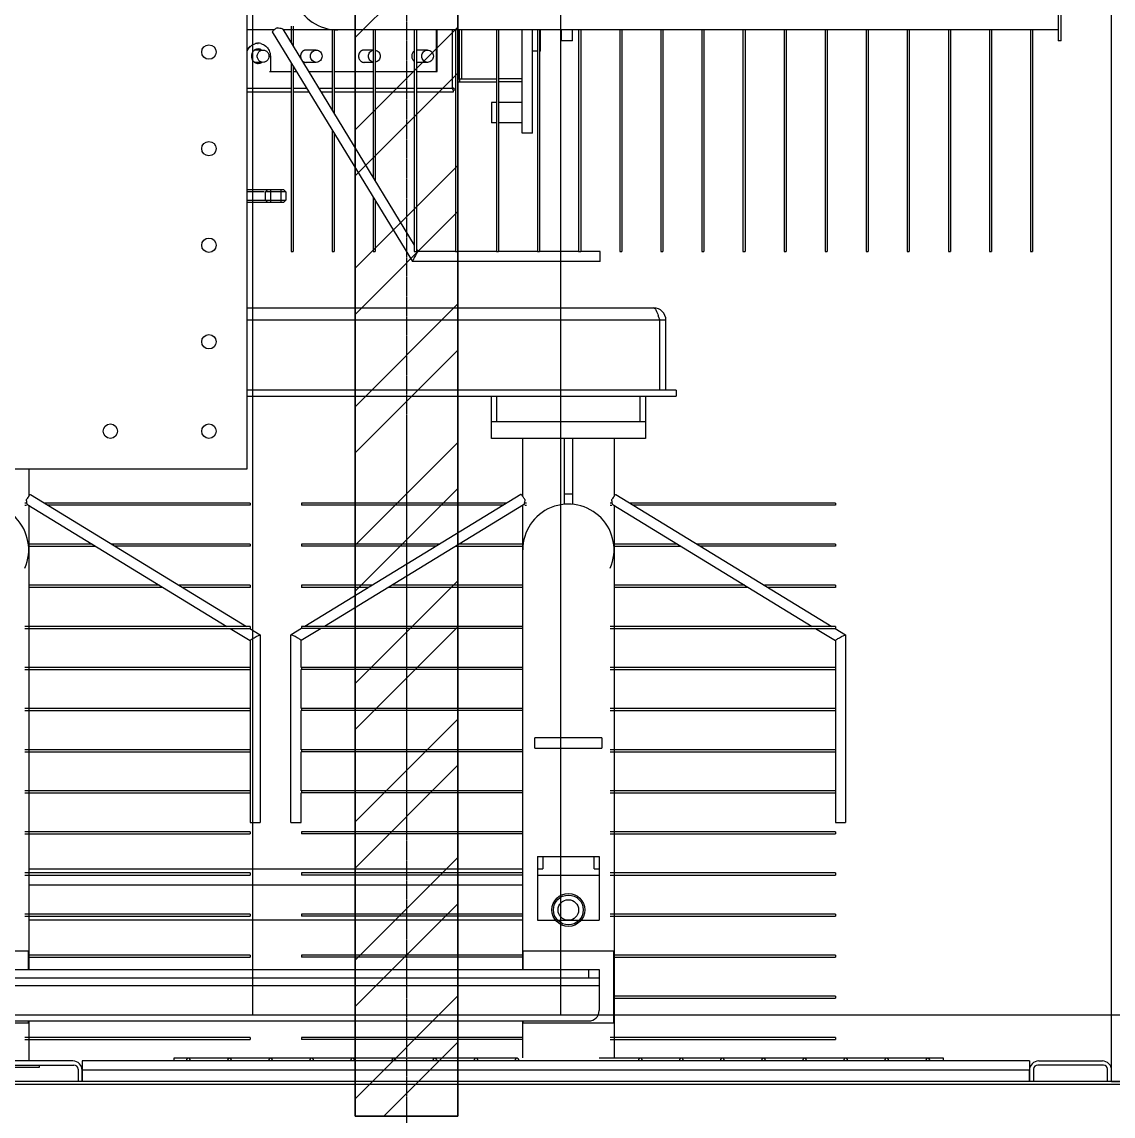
# Model space of a CAD drawing. Header units: millimetres. Extents: x 32496 to 166256, y 3504 to 23939.
# Drawn here: x 98725 to 99788, y 6319 to 7384 of the extents above; entities that cross this region are included whole.
import ezdxf

# ---------------------------------------------------------------- set-up
doc = ezdxf.new("R2010")
doc.units = ezdxf.units.MM
doc.linetypes.add('CENTER', pattern=[50.8, 31.75, -6.35, 6.35, -6.35])
doc.layers.get('0').update_dxf_attribs({"lineweight": 35})
for name, color, linetype in [('FG-S100X100-2232_0', 7, 'Continuous'), ('FG-S80-40-2519_0', 7, 'Continuous'), ('FG-S80-40-922_5_0', 7, 'Continuous'), ('S04S0230_0', 7, 'Continuous'), ('YBM-26-03_3_MIR_0', 7, 'Continuous'), ('变压器模型_1__0', 7, 'Continuous')]:
    doc.layers.add(name, color=color, linetype=linetype)

# ---------------------------------------------------------------- blocks, each defined once
blk = doc.blocks.new('etryt5rte')
at = {"color": 2, "linetype": 'CENTER', "lineweight": -3, "ltscale": 0.01}
for p, q in [((71002.7, -53516.7), (71002.7, -56425.5)), ((70952.7, -53717.9), (70952.7, -56055.9))]:
    blk.add_line(p, q, dxfattribs=at)
at = {"color": 2}
for p, q in [((70952.7, -53717.9), (70952.7, -56055.9)), ((71052.7, -53717.9), (71052.7, -56055.9)), ((71052.7, -56055.9), (71052.7, -53717.9)), ((70952.7, -55006.2), (71052.7, -54906.2)), ((70952.7, -55096), (71052.7, -54996)), ((70952.7, -55140.9), (71052.7, -55040.9)), ((70952.7, -55230.7), (71052.7, -55130.7)), ((70952.7, -55275.6), (71052.7, -55175.6)), ((70952.7, -55365.5), (71052.7, -55265.5)), ((70952.7, -55410.4), (71052.7, -55310.4)), ((70952.7, -55500.2), (71052.7, -55400.2)), ((70952.7, -55545.1), (71052.7, -55445.1)), ((70952.7, -55634.9), (71052.7, -55534.9)), ((70952.7, -55679.8), (71052.7, -55579.8)), ((70952.7, -55769.6), (71052.7, -55669.6)), ((70952.7, -55814.5), (71052.7, -55714.5)), ((70952.7, -55904.3), (71052.7, -55804.3)), ((70952.7, -55949.2), (71052.7, -55849.2)), ((70952.7, -56039), (71052.7, -55939)), ((70980.7, -56055.9), (71052.7, -55983.9)), ((70952.7, -56055.9), (71052.7, -56055.9))]:
    blk.add_line(p, q, dxfattribs=at)
at = {"color": 2, "lineweight": -3}
for p, q in [((70852.7, -53816.9), (70852.7, -55957)), ((71152.7, -53816.9), (71152.7, -55957)), ((64002.7, -55957.5), (75894.6, -55957.5))]:
    blk.add_line(p, q, dxfattribs=at)
blk = doc.blocks.new('gtrytrgtrr')
at = {"layer": 'FG-S100X100-2232_0', "color": 7, "linetype": 'Continuous'}
for q in [(68009.3, -72451.3), (68109.3, -74723.3)]:
    blk.add_line((68009.3, -74723.3), q, dxfattribs=at)
at = {"layer": 'FG-S80-40-2519_0', "color": 7, "linetype": 'Continuous'}
for p, q in [((66934.8, -74707.3), (66998.8, -74707.3)), ((66997.8, -74703.3), (66935.8, -74703.3)), ((67002.8, -74711.3), (67002.8, -74723.3)), ((67006.8, -74723.3), (67006.8, -74712.3)), ((67929.3, -74723.3), (67929.3, -74712.3)), ((67933.3, -74711.3), (67933.3, -74723.3)), ((68001.3, -74707.3), (67937.3, -74707.3)), ((67938.3, -74703.3), (68000.3, -74703.3)), ((68005.3, -74723.3), (68005.3, -74711.3))]:
    blk.add_line(p, q, dxfattribs=at)
for centre, radius, start, end in [((66997.8, -74712.3), 9, 0, 90), ((66998.8, -74711.3), 4, 0, 90), ((67938.3, -74712.3), 9, 90, 180), ((67937.3, -74711.3), 4, 90, 180), ((68000.3, -74712.3), 9, 0, 90), ((68001.3, -74711.3), 4, 0, 90)]:
    blk.add_arc(centre, radius, start, end, dxfattribs=at)
at = {"layer": 'FG-S80-40-922_5_0', "color": 7, "linetype": 'Continuous'}
for p, q in [((67929.3, -74703.3), (67006.8, -74703.3)), ((67006.8, -74703.3), (67006.8, -74723.3)), ((67929.3, -74703.3), (67929.3, -74723.3))]:
    blk.add_line(p, q, dxfattribs=at)
at = {"layer": 'FG-S80-40-922_5_0', "color": 9, "linetype": 'Continuous'}
blk.add_line((67929.3, -74712.3), (67006.8, -74712.3), dxfattribs=at)
at = {"layer": 'S04S0230_0', "color": 7, "linetype": 'Continuous'}
blk.add_line((72186.3, -74723.3), (60350.3, -74723.3), dxfattribs=at)
at = {"layer": 'S04S0230_0', "color": 9, "linetype": 'Continuous'}
blk.add_line((72186.3, -74726.3), (60350.3, -74726.3), dxfattribs=at)
at = {"layer": 'YBM-26-03_3_MIR_0', "color": 7, "linetype": 'Continuous'}
for p, q in [((67096.3, -74700.3), (67430.3, -74700.3)), ((67096.3, -74703.3), (67096.3, -74700.3)), ((67510.3, -74700.3), (67845.3, -74700.3)), ((67845.3, -74700.3), (67845.3, -74703.3))]:
    blk.add_line(p, q, dxfattribs=at)
for centre in [(67110.3, -74701.8), (67150.3, -74701.8), (67190.3, -74701.8), (67230.3, -74701.8), (67270.3, -74701.8), (67310.3, -74701.8), (67350.3, -74701.8), (67390.3, -74701.8), (67430.3, -74701.8), (67550.3, -74701.8), (67590.3, -74701.8), (67630.3, -74701.8), (67670.3, -74701.8), (67710.3, -74701.8), (67750.3, -74701.8), (67790.3, -74701.8), (67830.3, -74701.8)]:
    blk.add_circle(centre, 1.5, dxfattribs=at)
at = {"layer": '变压器模型_1__0', "color": 6, "linetype": 'Continuous'}
for p, q in [((67167.3, -73582.3), (67167.3, -74127.3)), ((67957.3, -73600.3), (67957.3, -73710.3)), ((67960.3, -73710.3), (67960.3, -73600.3)), ((67193.7, -73699.8), (67167.3, -73699.8)), ((67192, -73701.5), (67328.4, -73925.2)), ((67202.1, -73699), (67330.3, -73909.1)), ((67957.3, -73699.8), (67202.1, -73699.8)), ((67210.3, -73696), (67210.3, -73712.4)), ((67212.3, -73696), (67212.3, -73715.7)), ((67250.3, -73699.8), (67250.3, -73778)), ((67252.3, -73699.2), (67252.3, -73781.2)), ((67290.3, -73699.8), (67290.3, -73843.5)), ((67292.3, -73699.8), (67292.3, -73846.8)), ((67330.3, -73699.8), (67330.3, -73915.3)), ((67332.3, -73699.8), (67332.3, -73915.3)), ((67351.9, -73740.3), (67351.9, -73699.8)), ((67352.6, -73740.3), (67352.6, -73699.8)), ((67370.3, -73699.8), (67370.3, -73915.3)), ((67372.3, -73699.8), (67372.3, -73915.3)), ((67410.3, -73699.8), (67410.3, -73915.3)), ((67412.3, -73699.8), (67412.3, -73915.3)), ((67435.3, -73800.3), (67435.3, -73699.8)), ((67445.3, -73800.3), (67445.3, -73699.8)), ((67450.3, -73699.8), (67450.3, -73915.3)), ((67452.3, -73699.8), (67452.3, -73915.3)), ((67453.3, -73720.3), (67453.3, -73699.8)), ((67473.3, -73700.3), (67473.3, -73710.3)), ((67484.3, -73710.3), (67484.3, -73700.3)), ((67490.3, -73699.8), (67490.3, -73915.3)), ((67492.3, -73699.8), (67492.3, -73915.3)), ((67530.3, -73699.8), (67530.3, -73915.3)), ((67532.3, -73699.8), (67532.3, -73915.3)), ((67570.3, -73699.8), (67570.3, -73915.3)), ((67572.3, -73699.8), (67572.3, -73915.3)), ((67610.3, -73699.8), (67610.3, -73915.3)), ((67612.3, -73699.8), (67612.3, -73915.3)), ((67650.3, -73699.8), (67650.3, -73915.3)), ((67652.3, -73699.8), (67652.3, -73915.3)), ((67690.3, -73699.8), (67690.3, -73915.3)), ((67692.3, -73699.8), (67692.3, -73915.3)), ((67730.3, -73699.8), (67730.3, -73915.3)), ((67732.3, -73699.8), (67732.3, -73915.3)), ((67770.3, -73699.8), (67770.3, -73915.3)), ((67772.3, -73699.8), (67772.3, -73915.3)), ((67810.3, -73699.8), (67810.3, -73915.3)), ((67812.3, -73699.8), (67812.3, -73915.3)), ((67850.3, -73699.8), (67850.3, -73915.3)), ((67852.3, -73699.8), (67852.3, -73915.3)), ((67890.3, -73699.8), (67890.3, -73915.3)), ((67892.3, -73699.8), (67892.3, -73915.3)), ((67930.3, -73699.8), (67930.3, -73915.3)), ((67932.3, -73699.8), (67932.3, -73915.3)), ((67484.3, -73710.3), (67473.3, -73710.3)), ((67960.3, -73710.3), (67957.3, -73710.3)), ((67181, -73719.3), (67174.9, -73719.3)), ((67177.6, -73712.8), (67178.3, -73712.8)), ((67177.6, -73718.3), (67178.3, -73718.3)), ((67234.8, -73719.3), (67225.1, -73719.3)), ((67290.3, -73719.3), (67281.6, -73719.3)), ((67343.1, -73719.3), (67333.4, -73719.3)), ((67450.3, -73720.3), (67445.3, -73720.3)), ((67453.3, -73720.3), (67452.3, -73720.3)), ((67181, -73731.3), (67174.9, -73731.3)), ((67177.6, -73732.3), (67178.3, -73732.3)), ((67190.1, -73725.3), (67190.1, -73740.3)), ((67210.3, -73731.5), (67210.3, -73915.3)), ((67234.8, -73731.3), (67225.1, -73731.3)), ((67290.3, -73731.3), (67281.6, -73731.3)), ((67343.1, -73731.3), (67333.4, -73731.3)), ((67189.4, -73740.3), (67210.3, -73740.3)), ((67212.3, -73734.8), (67212.3, -73915.3)), ((67212.3, -73740.3), (67215.6, -73740.3)), ((67227.3, -73740.3), (67250.3, -73740.3)), ((67252.3, -73740.3), (67290.3, -73740.3)), ((67292.3, -73740.3), (67330.3, -73740.3)), ((67332.3, -73740.3), (67352.6, -73740.3)), ((67372.3, -73747.3), (67410.3, -73747.3)), ((67372.3, -73750.3), (67410.3, -73750.3)), ((67374.3, -73747.3), (67374.3, -73750.3)), ((67435.3, -73747.3), (67412.3, -73747.3)), ((67435.3, -73750.3), (67412.3, -73750.3)), ((67210.3, -73760.3), (67167.3, -73760.3)), ((67227.8, -73760.3), (67212.3, -73760.3)), ((67250.3, -73760.3), (67239.5, -73760.3)), ((67290.3, -73760.3), (67252.3, -73760.3)), ((67330.3, -73760.3), (67292.3, -73760.3)), ((67368.2, -73760.3), (67332.3, -73760.3)), ((67370.1, -73758.3), (67368.2, -73758.3)), ((67368.2, -73759.9), (67368.2, -73760.3)), ((67410.3, -73770.3), (67405.3, -73770.3)), ((67405.3, -73770.3), (67405.3, -73790.3)), ((67435.3, -73770.3), (67412.3, -73770.3)), ((67250.3, -73797.1), (67250.3, -73915.3)), ((67410.3, -73790.3), (67405.3, -73790.3)), ((67435.3, -73790.3), (67412.3, -73790.3)), ((67252.3, -73800.4), (67252.3, -73915.3)), ((67445.3, -73800.3), (67435.3, -73800.3)), ((67203.3, -73855.3), (67167.3, -73855.3)), ((67184.1, -73857.3), (67167.3, -73857.3)), ((67185.3, -73857.3), (67187.3, -73855.3)), ((67205.3, -73857.3), (67185.3, -73857.3)), ((67185.3, -73865.3), (67185.3, -73857.3)), ((67205.3, -73857.3), (67203.3, -73855.3)), ((67205.3, -73857.3), (67205.3, -73865.3)), ((67167.3, -73865.3), (67205.3, -73865.3)), ((67167.3, -73867.3), (67203.3, -73867.3)), ((67185.3, -73865.3), (67187.3, -73867.3)), ((67205.3, -73865.3), (67203.3, -73867.3)), ((67290.3, -73862.7), (67290.3, -73915.3)), ((67292.3, -73865.9), (67292.3, -73915.3)), ((67333, -73913.6), (67334.1, -73915.4)), ((67210.3, -73915.3), (67212.3, -73915.3)), ((67250.3, -73915.3), (67252.3, -73915.3)), ((67290.3, -73915.3), (67292.3, -73915.3)), ((67328.4, -73925.2), (67328.5, -73925.3)), ((67511.3, -73925.3), (67328.5, -73925.3)), ((67330.3, -73915.3), (67332.3, -73915.3)), ((67370.3, -73915.3), (67334, -73915.3)), ((67334.1, -73915.4), (67334.1, -73915.3)), ((67370.3, -73915.3), (67372.3, -73915.3)), ((67410.3, -73915.3), (67372.3, -73915.3)), ((67410.3, -73915.3), (67412.3, -73915.3)), ((67450.3, -73915.3), (67412.3, -73915.3)), ((67450.3, -73915.3), (67452.3, -73915.3)), ((67490.3, -73915.3), (67452.3, -73915.3)), ((67490.3, -73915.3), (67492.3, -73915.3)), ((67511.3, -73915.3), (67492.3, -73915.3)), ((67511.3, -73925.3), (67511.3, -73915.3)), ((67530.3, -73915.3), (67532.3, -73915.3)), ((67570.3, -73915.3), (67572.3, -73915.3)), ((67610.3, -73915.3), (67612.3, -73915.3)), ((67650.3, -73915.3), (67652.3, -73915.3)), ((67690.3, -73915.3), (67692.3, -73915.3)), ((67730.3, -73915.3), (67732.3, -73915.3)), ((67770.3, -73915.3), (67772.3, -73915.3)), ((67810.3, -73915.3), (67812.3, -73915.3)), ((67850.3, -73915.3), (67852.3, -73915.3)), ((67890.3, -73915.3), (67892.3, -73915.3)), ((67930.3, -73915.3), (67932.3, -73915.3)), ((67167.3, -73970.3), (67563.3, -73970.3)), ((67575.3, -73982.3), (67569.3, -73982.3)), ((67569.3, -74050.3), (67569.3, -73982.3)), ((67575.3, -74050.3), (67575.3, -73982.3)), ((67585.3, -74050.3), (67167.3, -74050.3)), ((67585.3, -74050.3), (67585.3, -74056.3)), ((67167.3, -74056.3), (67585.3, -74056.3)), ((67405.3, -74097.3), (67405.3, -74056.3)), ((67555.3, -74056.3), (67555.3, -74097.3)), ((67555.3, -74081.3), (67405.3, -74081.3)), ((67555.3, -74097.3), (67405.3, -74097.3)), ((67435.8, -74153.7), (67435.8, -74097.3)), ((67476.3, -74097.3), (67476.3, -74161.3)), ((67484.3, -74097.3), (67484.3, -74161.3)), ((67524.8, -74097.3), (67524.8, -74153.7)), ((67167.3, -74127.3), (64373.3, -74127.3)), ((66954.8, -74127.3), (66954.8, -74153.7)), ((66956.5, -74152), (67166.8, -74280.3)), ((67434.1, -74152), (67223.7, -74280.3)), ((67476.3, -74151.3), (67484.3, -74151.3)), ((67526.5, -74152), (67736.8, -74280.3)), ((66952.6, -74160.3), (66951, -74160.3)), ((66951, -74162.3), (66952.7, -74162.3)), ((66953.9, -74162.1), (67147.7, -74280.3)), ((66954.8, -74162.3), (66954.8, -74614.3)), ((67170.3, -74160.3), (66970.1, -74160.3)), ((67170.3, -74162.3), (66973.3, -74162.3)), ((67170.3, -74160.3), (67170.3, -74162.3)), ((67420.5, -74160.3), (67220.3, -74160.3)), ((67220.3, -74160.3), (67220.3, -74162.3)), ((67417.2, -74162.3), (67220.3, -74162.3)), ((67436.6, -74162.1), (67242.8, -74280.3)), ((67435.8, -74614.3), (67435.8, -74162.3)), ((67439.5, -74160.3), (67437.8, -74160.3)), ((67438, -74162.3), (67439.5, -74162.3)), ((67522.6, -74160.3), (67521, -74160.3)), ((67521, -74162.3), (67522.7, -74162.3)), ((67523.9, -74162.1), (67717.7, -74280.3)), ((67524.8, -74162.3), (67524.8, -74700.3)), ((67740.3, -74160.3), (67540.1, -74160.3)), ((67740.3, -74162.3), (67543.3, -74162.3)), ((67740.3, -74160.3), (67740.3, -74162.3)), ((66954.2, -74202.3), (67019.8, -74202.3)), ((67016.5, -74200.3), (66954.8, -74200.3)), ((67170.3, -74200.3), (67035.6, -74200.3)), ((67170.3, -74202.3), (67038.9, -74202.3)), ((67170.3, -74200.3), (67170.3, -74202.3)), ((67354.9, -74200.3), (67220.3, -74200.3)), ((67220.3, -74200.3), (67220.3, -74202.3)), ((67351.6, -74202.3), (67220.3, -74202.3)), ((67370.7, -74202.3), (67436.3, -74202.3)), ((67435.8, -74200.3), (67374, -74200.3)), ((67524.2, -74202.3), (67589.8, -74202.3)), ((67586.5, -74200.3), (67524.8, -74200.3)), ((67740.3, -74200.3), (67605.6, -74200.3)), ((67740.3, -74202.3), (67608.9, -74202.3)), ((67740.3, -74200.3), (67740.3, -74202.3)), ((67082.1, -74240.3), (66954.8, -74240.3)), ((67085.4, -74242.3), (66954.8, -74242.3)), ((67170.3, -74240.3), (67101.2, -74240.3)), ((67170.3, -74242.3), (67104.5, -74242.3)), ((67170.3, -74240.3), (67170.3, -74242.3)), ((67289.3, -74240.3), (67220.3, -74240.3)), ((67220.3, -74240.3), (67220.3, -74242.3)), ((67286, -74242.3), (67220.3, -74242.3)), ((67435.8, -74242.3), (67305.1, -74242.3)), ((67435.8, -74240.3), (67308.4, -74240.3)), ((67652.1, -74240.3), (67524.8, -74240.3)), ((67655.4, -74242.3), (67524.8, -74242.3)), ((67740.3, -74240.3), (67671.2, -74240.3)), ((67740.3, -74242.3), (67674.5, -74242.3)), ((67740.3, -74240.3), (67740.3, -74242.3)), ((67170.3, -74280.3), (66951, -74280.3)), ((66951, -74282.3), (67170.3, -74282.3)), ((67151, -74282.3), (67170.4, -74294.1)), ((67170.2, -74282.3), (67180.2, -74288.5)), ((67170.3, -74280.3), (67170.3, -74282.3)), ((67220.4, -74282.3), (67210.3, -74288.5)), ((67239.5, -74282.3), (67220.1, -74294.1)), ((67435.8, -74280.3), (67220.3, -74280.3)), ((67220.3, -74280.3), (67220.3, -74282.3)), ((67435.8, -74282.3), (67220.3, -74282.3)), ((67740.3, -74280.3), (67521, -74280.3)), ((67521, -74282.3), (67740.3, -74282.3)), ((67721, -74282.3), (67740.4, -74294.1)), ((67740.2, -74282.3), (67750.2, -74288.5)), ((67740.3, -74280.3), (67740.3, -74282.3)), ((67170.4, -74294.1), (67170.3, -74294.1)), ((67170.3, -74294.1), (67170.3, -74320.3)), ((67180.2, -74288.5), (67180.3, -74288.5)), ((67180.3, -74288.5), (67180.3, -74471.3)), ((67210.2, -74471.3), (67210.2, -74288.5)), ((67210.3, -74288.5), (67210.2, -74288.5)), ((67220.1, -74294.1), (67220.2, -74294.1)), ((67220.2, -74320.3), (67220.2, -74294.1)), ((67740.4, -74294.1), (67740.3, -74294.1)), ((67740.3, -74294.1), (67740.3, -74320.3)), ((67750.2, -74288.5), (67750.3, -74288.5)), ((67750.3, -74288.5), (67750.3, -74471.3)), ((67170.3, -74320.3), (66951, -74320.3)), ((66951, -74322.3), (67170.3, -74322.3)), ((67170.3, -74320.3), (67170.3, -74322.3)), ((67170.3, -74322.3), (67170.3, -74360.3)), ((67220.2, -74360.3), (67220.2, -74322.3)), ((67435.8, -74320.3), (67220.3, -74320.3)), ((67220.3, -74320.3), (67220.3, -74322.3)), ((67435.8, -74322.3), (67220.3, -74322.3)), ((67740.3, -74320.3), (67521, -74320.3)), ((67521, -74322.3), (67740.3, -74322.3)), ((67740.3, -74320.3), (67740.3, -74322.3)), ((67740.3, -74322.3), (67740.3, -74360.3)), ((67170.3, -74360.3), (66951, -74360.3)), ((66951, -74362.3), (67170.3, -74362.3)), ((67170.3, -74360.3), (67170.3, -74362.3)), ((67170.3, -74362.3), (67170.3, -74400.3)), ((67220.2, -74400.3), (67220.2, -74362.3)), ((67435.8, -74360.3), (67220.3, -74360.3)), ((67220.3, -74360.3), (67220.3, -74362.3)), ((67435.8, -74362.3), (67220.3, -74362.3)), ((67740.3, -74360.3), (67521, -74360.3)), ((67521, -74362.3), (67740.3, -74362.3)), ((67740.3, -74360.3), (67740.3, -74362.3)), ((67740.3, -74362.3), (67740.3, -74400.3)), ((67512.8, -74388.8), (67447.8, -74388.8)), ((67447.8, -74398.8), (67447.8, -74388.8)), ((67512.8, -74388.8), (67512.8, -74398.8)), ((67170.3, -74400.3), (66951, -74400.3)), ((66951, -74402.3), (67170.3, -74402.3)), ((67170.3, -74400.3), (67170.3, -74402.3)), ((67170.3, -74402.3), (67170.3, -74440.3)), ((67220.2, -74440.3), (67220.2, -74402.3)), ((67435.8, -74400.3), (67220.3, -74400.3)), ((67220.3, -74400.3), (67220.3, -74402.3)), ((67435.8, -74402.3), (67220.3, -74402.3)), ((67447.8, -74398.8), (67512.8, -74398.8)), ((67740.3, -74400.3), (67521, -74400.3)), ((67521, -74402.3), (67740.3, -74402.3)), ((67740.3, -74400.3), (67740.3, -74402.3)), ((67740.3, -74402.3), (67740.3, -74440.3)), ((67170.3, -74440.3), (66951, -74440.3)), ((66951, -74442.3), (67170.3, -74442.3)), ((67170.3, -74440.3), (67170.3, -74442.3)), ((67170.3, -74442.3), (67170.3, -74471.3)), ((67220.2, -74471.3), (67220.2, -74442.3)), ((67435.8, -74440.3), (67220.3, -74440.3)), ((67220.3, -74440.3), (67220.3, -74442.3)), ((67435.8, -74442.3), (67220.3, -74442.3)), ((67740.3, -74440.3), (67521, -74440.3)), ((67521, -74442.3), (67740.3, -74442.3)), ((67740.3, -74440.3), (67740.3, -74442.3)), ((67740.3, -74442.3), (67740.3, -74471.3)), ((67170.3, -74471.3), (67180.3, -74471.3)), ((67210.2, -74471.3), (67220.2, -74471.3)), ((67740.3, -74471.3), (67750.3, -74471.3)), ((67170.3, -74480.3), (66951, -74480.3)), ((66951, -74482.3), (67170.3, -74482.3)), ((67170.3, -74480.3), (67170.3, -74482.3)), ((67435.8, -74480.3), (67220.3, -74480.3)), ((67220.3, -74480.3), (67220.3, -74482.3)), ((67435.8, -74482.3), (67220.3, -74482.3)), ((67740.3, -74480.3), (67521, -74480.3)), ((67521, -74482.3), (67740.3, -74482.3)), ((67740.3, -74480.3), (67740.3, -74482.3)), ((67450.3, -74504.3), (67510.3, -74504.3)), ((67450.3, -74504.3), (67450.3, -74566.3)), ((67510.3, -74504.3), (67510.3, -74566.3)), ((67170.3, -74520.3), (66951, -74520.3)), ((66954.8, -74516.3), (67435.8, -74516.3)), ((67170.3, -74520.3), (67170.3, -74522.3)), ((67435.8, -74520.3), (67220.3, -74520.3)), ((67220.3, -74520.3), (67220.3, -74522.3)), ((67450.3, -74516.3), (67455.3, -74516.3)), ((67505.3, -74516.3), (67510.3, -74516.3)), ((67740.3, -74520.3), (67521, -74520.3)), ((67740.3, -74520.3), (67740.3, -74522.3)), ((66951, -74522.3), (67170.3, -74522.3)), ((67435.8, -74522.3), (67220.3, -74522.3)), ((67450.3, -74522.3), (67510.3, -74522.3)), ((67521, -74522.3), (67740.3, -74522.3)), ((67170.3, -74560.3), (66951, -74560.3)), ((66951, -74562.3), (67170.3, -74562.3)), ((67170.3, -74560.3), (67170.3, -74562.3)), ((67435.8, -74560.3), (67220.3, -74560.3)), ((67220.3, -74560.3), (67220.3, -74562.3)), ((67435.8, -74562.3), (67220.3, -74562.3)), ((67740.3, -74560.3), (67521, -74560.3)), ((67521, -74562.3), (67740.3, -74562.3)), ((67740.3, -74560.3), (67740.3, -74562.3)), ((67435.8, -74566.3), (66954.8, -74566.3)), ((67450.3, -74566.3), (67467.8, -74566.3)), ((67470.2, -74566.3), (67490.4, -74566.3)), ((67492.7, -74566.3), (67510.3, -74566.3)), ((66954.3, -74596.3), (66866.3, -74596.3)), ((66954.3, -74596.3), (66954.3, -74614.3)), ((67524.3, -74596.3), (67436.3, -74596.3)), ((67436.3, -74614.3), (67436.3, -74596.3)), ((67524.3, -74596.3), (67524.3, -74666.3)), ((66954.3, -74602.3), (67170.3, -74602.3)), ((67170.3, -74600.3), (66954.8, -74600.3)), ((67170.3, -74600.3), (67170.3, -74602.3)), ((67435.8, -74600.3), (67220.3, -74600.3)), ((67220.3, -74600.3), (67220.3, -74602.3)), ((67435.8, -74602.3), (67220.3, -74602.3)), ((67524.3, -74602.3), (67740.3, -74602.3)), ((67740.3, -74600.3), (67524.8, -74600.3)), ((67740.3, -74600.3), (67740.3, -74602.3)), ((64030.3, -74614.3), (67510.3, -74614.3)), ((67510.3, -74614.3), (67510.3, -74654.3)), ((64030.3, -74622.3), (67510.3, -74622.3)), ((67524.3, -74642.3), (67740.3, -74642.3)), ((67740.3, -74640.3), (67524.8, -74640.3)), ((67740.3, -74640.3), (67740.3, -74642.3)), ((64040.3, -74664.3), (67500.3, -74664.3)), ((66866.3, -74666.3), (66954.3, -74666.3)), ((66954.3, -74664.3), (66954.3, -74666.3)), ((66954.8, -74664.3), (66954.8, -74703.3)), ((67435.8, -74700.3), (67435.8, -74664.3)), ((67436.3, -74666.3), (67436.3, -74664.3)), ((67436.3, -74666.3), (67524.3, -74666.3)), ((67170.3, -74680.3), (66951, -74680.3)), ((67170.3, -74680.3), (67170.3, -74682.3)), ((67435.8, -74680.3), (67220.3, -74680.3)), ((67220.3, -74680.3), (67220.3, -74682.3)), ((67740.3, -74680.3), (67521, -74680.3)), ((67740.3, -74680.3), (67740.3, -74682.3)), ((66951, -74682.3), (67170.3, -74682.3)), ((67435.8, -74682.3), (67220.3, -74682.3)), ((67521, -74682.3), (67740.3, -74682.3)), ((66931.3, -74709.3), (66965.3, -74709.3)), ((66965.3, -74709.3), (66965.3, -74707.3))]:
    blk.add_line(p, q, dxfattribs=at)
at = {"layer": '变压器模型_1__0', "color": 9, "linetype": 'Continuous'}
for p, q in [((67367.6, -73756.3), (67367.6, -73699.8)), ((67374.3, -73747.3), (67374.3, -73699.8)), ((67376.3, -73699.8), (67376.3, -73747.3)), ((67189.4, -73725.3), (67190.1, -73725.3)), ((67167.3, -73756.3), (67210.3, -73756.3)), ((67212.3, -73756.3), (67225.4, -73756.3)), ((67237, -73756.3), (67250.3, -73756.3)), ((67252.3, -73756.3), (67290.3, -73756.3)), ((67292.3, -73756.3), (67330.3, -73756.3)), ((67332.3, -73756.3), (67367.6, -73756.3)), ((67190.3, -73855.3), (67190.3, -73867.3)), ((67200.3, -73855.3), (67200.3, -73867.3)), ((67569.3, -73982.3), (67167.3, -73982.3)), ((67410.3, -74056.3), (67410.3, -74081.3)), ((67550.3, -74081.3), (67550.3, -74056.3)), ((67455.3, -74504.3), (67455.3, -74516.3)), ((67505.3, -74516.3), (67505.3, -74504.3)), ((67435.8, -74532.3), (66954.8, -74532.3)), ((67500.3, -74622.3), (67500.3, -74614.3)), ((67510.3, -74630.3), (64030.3, -74630.3))]:
    blk.add_line(p, q, dxfattribs=at)
at = {"layer": '变压器模型_1__0', "color": 6, "linetype": 'Continuous'}
for centre, radius in [((67130.3, -73721.3), 7), ((67130.3, -73815.3), 7), ((67130.3, -73909.3), 7), ((67130.3, -74003.3), 7), ((67034.3, -74090.3), 7), ((67130.3, -74090.3), 7), ((67480.3, -74556.3), 16), ((67480.3, -74556.3), 14.5), ((67480.3, -74556.3), 10)]:
    blk.add_circle(centre, radius, dxfattribs=at)
for centre, radius, start, end in [((67255.8, -73655.3), 44.5, 66.456, 270), ((67178.7, -73725.1), 6.99, 142.9708, 151.4002), ((67178.6, -73725.1), 6.88, 132.4293, 142.9816), ((67178.4, -73724.8), 6.56, 122.2786, 132.4264), ((67178.3, -73723.9), 11.1, 96.734, 103.413), ((67178.3, -73723.9), 11.2, 93.297, 96.7363), ((67178.3, -73724), 11.2, 90.0001, 93.2969), ((67178.3, -73723.9), 11.2, 76.6187, 89.9951), ((67177.9, -73724.7), 12, 43.2106, 50.2562), ((67225.1, -73724.8), 5.52, 101.3853, 110.7914), ((67281.6, -73724.8), 5.52, 101.3853, 110.7914), ((67178.7, -73725.4), 7, 208.1721, 217.0419), ((67178.6, -73725.5), 6.88, 217.031, 227.6039), ((67178.4, -73725.8), 6.55, 227.6045, 238.0872), ((67225.1, -73725.8), 5.52, 238.1861, 249.3352), ((67225.1, -73725.8), 5.52, 249.319, 258.6093), ((67281.6, -73725.8), 5.52, 238.1861, 249.3352), ((67281.6, -73725.8), 5.52, 249.319, 258.6093), ((67354.1, -73760.3), 14.1, 13.9113, 16.6697), ((67353.3, -73760.5), 14.9, 8.6806, 13.9422), ((67563.3, -73982.3), 12, 0, 90), ((67461.6, -74014.2), 112.3, 18.2999, 18.9887), ((66981, -74172.7), 32.4, 148.8551, 150.5947), ((67551, -74172.7), 32.4, 148.8551, 150.5947), ((66910.3, -74205.8), 44.5, 336.4554, 180), ((67480.3, -74205.8), 44.5, 336.4554, 180), ((67500.3, -74654.3), 10, 270, 0)]:
    blk.add_arc(centre, radius, start, end, dxfattribs=at)
for points, knots in [([(67192.7, -73700.6), (67192.5, -73700.7), (67192.2, -73701), (67192, -73701.4), (67192, -73701.5)], [0, 0, 0, 0, 0.645003, 1, 1, 1, 1]), ([(67196.7, -73697.8), (67195.9, -73698.2), (67194.8, -73698.9), (67193.8, -73699.6), (67193.6, -73699.8)], [0, 0, 0, 0, 0.768624, 1, 1, 1, 1]), ([(67196.7, -73697.8), (67197.6, -73697.8), (67199.2, -73697.9), (67200.8, -73698.2), (67201.4, -73698.5)], [0, 0, 0, 0, 0.560721, 1, 1, 1, 1]), ([(67201.4, -73698.5), (67201.5, -73698.5), (67201.8, -73698.6), (67202.1, -73698.8), (67202.1, -73699)], [0, 0, 0, 0, 0.365433, 1, 1, 1, 1]), ([(67178.1, -73728.3), (67177.6, -73727.4), (67177.1, -73725.3), (67177.6, -73723.2), (67178.1, -73722.3)], [0, 0, 0, 0, 0.499947, 1, 1, 1, 1]), ([(67178.1, -73722.3), (67178.6, -73721.4), (67180, -73719.9), (67182, -73719.3), (67183, -73719.3)], [0, 0, 0, 0, 0.506597, 1, 1, 1, 1]), ([(67183, -73719.3), (67184, -73719.3), (67186, -73719.9), (67187.4, -73721.4), (67187.9, -73722.3)], [0, 0, 0, 0, 0.493491, 1, 1, 1, 1]), ([(67187.9, -73722.3), (67188.4, -73723.2), (67188.9, -73725.3), (67188.4, -73727.4), (67187.9, -73728.3)], [0, 0, 0, 0, 0.499947, 1, 1, 1, 1]), ([(67220.2, -73722.3), (67219.7, -73723.2), (67219.2, -73725.3), (67219.7, -73727.4), (67220.2, -73728.3)], [0, 0, 0, 0, 0.499947, 1, 1, 1, 1]), ([(67234.8, -73731.3), (67233.3, -73731.3), (67230.3, -73729.9), (67228.6, -73725.3), (67230.3, -73720.7), (67233.3, -73719.3), (67234.8, -73719.3)], [0, 0, 0, 0, 0.244791, 0.499974, 0.75517, 1, 1, 1, 1]), ([(67234.8, -73719.3), (67236.3, -73719.3), (67239.3, -73720.7), (67241, -73725.3), (67239.3, -73729.9), (67236.3, -73731.3), (67234.8, -73731.3)], [0, 0, 0, 0, 0.244791, 0.499974, 0.75517, 1, 1, 1, 1]), ([(67276.7, -73722.3), (67276.2, -73723.2), (67275.7, -73725.3), (67276.2, -73727.4), (67276.7, -73728.3)], [0, 0, 0, 0, 0.499947, 1, 1, 1, 1]), ([(67290.2, -73731.2), (67289, -73730.9), (67286.5, -73729.3), (67285.2, -73725.3), (67286.5, -73721.2), (67289, -73719.7), (67290.2, -73719.4)], [0, 0, 0, 0, 0.24559, 0.49997, 0.754359, 1, 1, 1, 1]), ([(67292.3, -73719.4), (67293.6, -73719.6), (67296.1, -73721.2), (67297.4, -73725.3), (67296.1, -73729.4), (67293.6, -73731), (67292.3, -73731.2)], [0, 0, 0, 0, 0.245498, 0.499971, 0.754452, 1, 1, 1, 1]), ([(67328.5, -73722.3), (67328, -73723.2), (67327.5, -73725.3), (67328, -73727.4), (67328.5, -73728.3)], [0, 0, 0, 0, 0.499947, 1, 1, 1, 1]), ([(67343.1, -73731.3), (67341.7, -73731.3), (67338.6, -73729.9), (67336.9, -73725.3), (67338.6, -73720.7), (67341.7, -73719.3), (67343.1, -73719.3)], [0, 0, 0, 0, 0.244791, 0.499974, 0.75517, 1, 1, 1, 1]), ([(67343.1, -73719.3), (67344.6, -73719.3), (67347.7, -73720.7), (67349.4, -73725.3), (67347.7, -73729.9), (67344.6, -73731.3), (67343.1, -73731.3)], [0, 0, 0, 0, 0.244791, 0.499974, 0.75517, 1, 1, 1, 1]), ([(67183, -73731.3), (67182, -73731.3), (67180, -73730.7), (67178.6, -73729.2), (67178.1, -73728.3)], [0, 0, 0, 0, 0.493491, 1, 1, 1, 1]), ([(67187.9, -73728.3), (67187.4, -73729.2), (67186, -73730.7), (67184, -73731.3), (67183, -73731.3)], [0, 0, 0, 0, 0.506597, 1, 1, 1, 1]), ([(67368.1, -73758.3), (67368.1, -73758.4), (67368.2, -73758.8), (67368.2, -73759.1), (67368.2, -73759.4)], [0, 0, 0, 0, 0.278807, 1, 1, 1, 1]), ([(67368.2, -73759.8), (67368.2, -73759.9), (67368.2, -73760), (67368.2, -73760.3), (67368.2, -73760.3)], [0, 0, 0, 0, 0.739896, 1, 1, 1, 1]), ([(67331.3, -73919.4), (67330.9, -73920), (67330.3, -73921.2), (67329.4, -73922.9), (67328.8, -73924.2), (67328.4, -73925), (67328.4, -73925.2)], [0, 0, 0, 0, 0.321193, 0.626418, 0.869375, 1, 1, 1, 1]), ([(67332.7, -73917), (67332.6, -73917.2), (67332.1, -73917.9), (67331.6, -73918.7), (67331.3, -73919.4)], [0, 0, 0, 0, 0.229497, 1, 1, 1, 1]), ([(67334, -73915.3), (67334, -73915.3), (67333.8, -73915.5), (67333.4, -73916), (67333, -73916.6), (67332.7, -73917)], [0, 0, 0, 0, 0.102486, 0.312016, 1, 1, 1, 1]), ([(67563.3, -73970.3), (67564.3, -73970.3), (67566.3, -73973.3), (67567.1, -73975.9), (67567.8, -73977.7)], [0, 0, 0, 0, 0.341386, 1, 1, 1, 1]), ([(66953, -74159.6), (66952.9, -74159.3), (66952.8, -74158.4), (66952.7, -74157.5), (66952.7, -74156.8)], [0, 0, 0, 0, 0.237274, 1, 1, 1, 1]), ([(66954.8, -74153.6), (66954.7, -74153.8), (66954.1, -74154.5), (66953.6, -74155.3), (66953.2, -74155.9)], [0, 0, 0, 0, 0.230787, 1, 1, 1, 1]), ([(66956.5, -74152), (66956.2, -74152), (66955.6, -74152.6), (66955.1, -74153.2), (66954.8, -74153.6)], [0, 0, 0, 0, 0.334187, 1, 1, 1, 1]), ([(67435, -74152.7), (67434.8, -74152.5), (67434.5, -74152.2), (67434.2, -74152), (67434.1, -74152)], [0, 0, 0, 0, 0.645003, 1, 1, 1, 1]), ([(67437.8, -74156.8), (67437.3, -74155.9), (67436.6, -74154.8), (67435.9, -74153.8), (67435.7, -74153.6)], [0, 0, 0, 0, 0.768624, 1, 1, 1, 1]), ([(67437.8, -74156.8), (67437.8, -74157.1), (67437.7, -74158.3), (67437.6, -74159.5), (67437.4, -74160.4)], [0, 0, 0, 0, 0.267337, 1, 1, 1, 1]), ([(67523, -74159.6), (67522.9, -74159.3), (67522.8, -74158.4), (67522.7, -74157.5), (67522.7, -74156.8)], [0, 0, 0, 0, 0.237274, 1, 1, 1, 1]), ([(67524.8, -74153.6), (67524.7, -74153.8), (67524.1, -74154.5), (67523.6, -74155.3), (67523.2, -74155.9)], [0, 0, 0, 0, 0.230787, 1, 1, 1, 1]), ([(67526.5, -74152), (67526.2, -74152), (67525.6, -74152.6), (67525.1, -74153.2), (67524.8, -74153.6)], [0, 0, 0, 0, 0.334187, 1, 1, 1, 1]), ([(66953.9, -74162.1), (66953.7, -74162.1), (66953.4, -74161.3), (66953.2, -74160.8), (66953.1, -74160.4)], [0, 0, 0, 0, 0.326421, 1, 1, 1, 1]), ([(67437.1, -74161.5), (67437, -74161.6), (67436.9, -74161.8), (67436.8, -74162.1), (67436.6, -74162.1)], [0, 0, 0, 0, 0.365429, 1, 1, 1, 1]), ([(67437.4, -74160.4), (67437.4, -74160.5), (67437.3, -74160.9), (67437.2, -74161.2), (67437.1, -74161.5)], [0, 0, 0, 0, 0.279582, 1, 1, 1, 1]), ([(67523.9, -74162.1), (67523.7, -74162.1), (67523.4, -74161.3), (67523.2, -74160.8), (67523.1, -74160.4)], [0, 0, 0, 0, 0.326421, 1, 1, 1, 1]), ([(67170.3, -74294.1), (67170.3, -74293.9), (67170.9, -74293.6), (67171.6, -74292.9), (67172.9, -74292.2), (67173.8, -74291.6), (67174.3, -74291.3)], [0, 0, 0, 0, 0.10242, 0.328402, 0.640675, 1, 1, 1, 1]), ([(67174.3, -74291.3), (67175, -74290.9), (67176.1, -74290.3), (67177.8, -74289.4), (67179.2, -74288.8), (67179.9, -74288.5), (67180.2, -74288.5)], [0, 0, 0, 0, 0.32121, 0.626361, 0.869323, 1, 1, 1, 1]), ([(67216.2, -74291.3), (67215.6, -74290.9), (67214.4, -74290.3), (67212.7, -74289.4), (67211.4, -74288.8), (67210.6, -74288.5), (67210.3, -74288.5)], [0, 0, 0, 0, 0.321177, 0.62628, 0.869184, 1, 1, 1, 1]), ([(67220.2, -74294.1), (67220.2, -74293.9), (67219.7, -74293.6), (67218.9, -74292.9), (67217.6, -74292.2), (67216.7, -74291.6), (67216.2, -74291.3)], [0, 0, 0, 0, 0.10217, 0.328304, 0.640641, 1, 1, 1, 1]), ([(67740.3, -74294.1), (67740.3, -74293.9), (67740.9, -74293.6), (67741.6, -74292.9), (67742.9, -74292.2), (67743.8, -74291.6), (67744.3, -74291.3)], [0, 0, 0, 0, 0.10242, 0.328402, 0.640675, 1, 1, 1, 1]), ([(67744.3, -74291.3), (67745, -74290.9), (67746.1, -74290.3), (67747.8, -74289.4), (67749.2, -74288.8), (67749.9, -74288.5), (67750.2, -74288.5)], [0, 0, 0, 0, 0.32121, 0.626361, 0.869323, 1, 1, 1, 1])]:
    blk.add_open_spline(points, degree=3, knots=knots, dxfattribs=at)
for points in [[(67193.6, -73699.8), (67193.2, -73700.1), (67192.9, -73700.3), (67192.7, -73700.6)], [(67170.4, -73715.5), (67169, -73716.6), (67167.8, -73718.1), (67167.1, -73719.8)], [(67167.7, -73719.8), (67168.5, -73718.1), (67169.6, -73716.6), (67171, -73715.5)], [(67171, -73715.5), (67172.4, -73714.3), (67174, -73713.5), (67175.7, -73713.1)], [(67172.6, -73721.8), (67172, -73722.8), (67171.7, -73724.1), (67171.7, -73725.3)], [(67178.3, -73718.3), (67177.1, -73718.3), (67175.9, -73718.7), (67174.9, -73719.3)], [(67181.6, -73719.3), (67180.7, -73718.6), (67179.5, -73718.3), (67178.3, -73718.3)], [(67180.9, -73713.1), (67182.6, -73713.5), (67184.2, -73714.3), (67185.6, -73715.5)], [(67186.6, -73716.5), (67187.5, -73717.4), (67188.3, -73718.6), (67188.9, -73719.8)], [(67188.9, -73719.8), (67189.7, -73721.5), (67190.1, -73723.4), (67190.1, -73725.3)], [(67223.2, -73719.6), (67221.9, -73720.1), (67220.8, -73721.1), (67220.2, -73722.3)], [(67225.1, -73719.3), (67224.7, -73719.3), (67224.4, -73719.3), (67224, -73719.4)], [(67279.7, -73719.6), (67278.4, -73720.1), (67277.3, -73721.1), (67276.7, -73722.3)], [(67281.6, -73719.3), (67281.3, -73719.3), (67280.9, -73719.3), (67280.6, -73719.4)], [(67330.2, -73720.3), (67329.5, -73720.9), (67328.9, -73721.5), (67328.5, -73722.3)], [(67333.4, -73719.3), (67333.1, -73719.3), (67332.7, -73719.3), (67332.4, -73719.4)], [(67171.7, -73725.3), (67171.7, -73726.5), (67172, -73727.7), (67172.6, -73728.8)], [(67175, -73731.3), (67175.9, -73731.9), (67177.1, -73732.3), (67178.3, -73732.3)], [(67178.3, -73732.3), (67179.5, -73732.3), (67180.7, -73731.9), (67181.7, -73731.3)], [(67224, -73731.2), (67224.4, -73731.3), (67224.7, -73731.3), (67225.1, -73731.3)], [(67276.7, -73728.3), (67277.2, -73729.1), (67277.9, -73729.9), (67278.7, -73730.5)], [(67280.6, -73731.2), (67280.9, -73731.3), (67281.3, -73731.3), (67281.6, -73731.3)], [(67328.5, -73728.3), (67329, -73729.1), (67329.7, -73729.9), (67330.5, -73730.5)], [(67332.4, -73731.2), (67332.7, -73731.3), (67333.1, -73731.3), (67333.4, -73731.3)], [(67368.4, -73756.5), (67368.1, -73756.5), (67367.9, -73756.4), (67367.6, -73756.3)], [(67368.2, -73759.4), (67368.2, -73759.5), (67368.2, -73759.6), (67368.2, -73759.8)], [(67368.9, -73756.7), (67368.7, -73756.7), (67368.5, -73756.6), (67368.4, -73756.5)], [(67369.4, -73757), (67369.2, -73756.9), (67369, -73756.8), (67368.9, -73756.7)], [(67568.2, -73979), (67568.6, -73980.1), (67568.9, -73981.2), (67569.3, -73982.3)], [(66953.1, -74160.4), (66953.1, -74160.1), (66953, -74159.8), (66953, -74159.6)], [(67435.7, -74153.6), (67435.5, -74153.3), (67435.2, -74153), (67435, -74152.7)], [(67523.1, -74160.4), (67523.1, -74160.1), (67523, -74159.8), (67523, -74159.6)]]:
    blk.add_open_spline(points, degree=3, dxfattribs=at)

msp = doc.modelspace()

# ---------------------------------------------------------------- block references
for name, p in [('etryt5rte', (28096.931, 62375.365)), ('gtrytrgtrr', (31776.885, 81076.369))]:
    msp.add_blockref(name, p)

doc.saveas('drawing.dxf')
